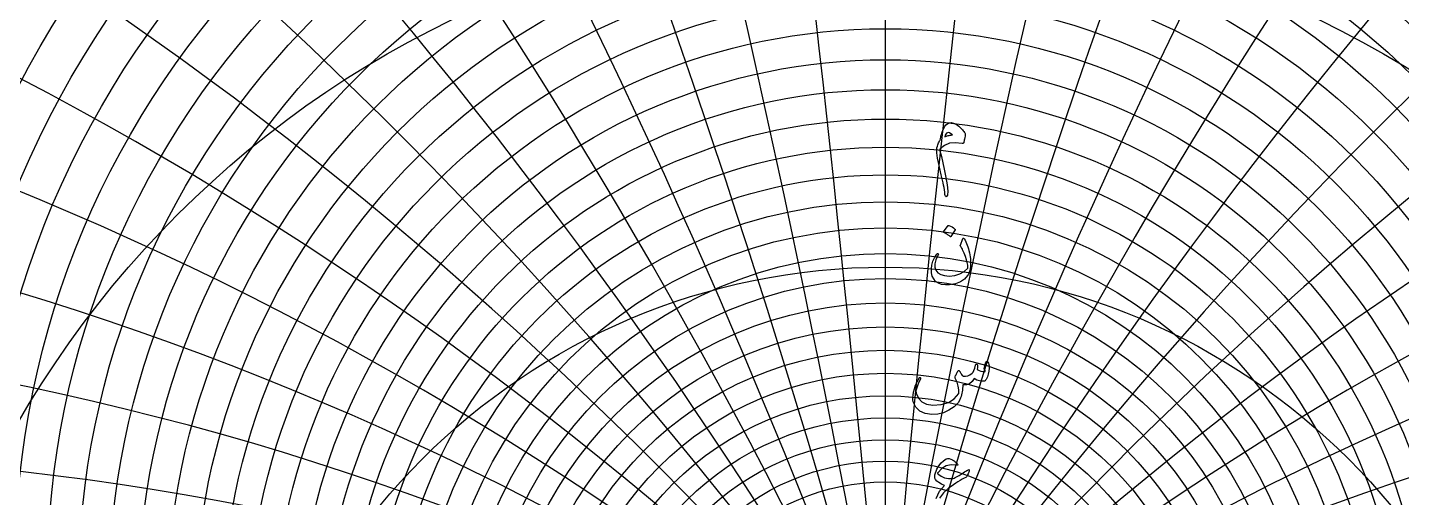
# Model space of a CAD drawing. Header units: millimetres. Extents: x -128 to 128, y -128 to 131.
# Drawn here: x -70.7 to 42.5, y 35 to 73.7 of the extents above; entities that cross this region are included whole.
import ezdxf

# ---------------------------------------------------------------- set-up
doc = ezdxf.new("R2010")
doc.units = ezdxf.units.MM
for name, color, linetype in [('CUT_OUTER', 1, 'Continuous'), ('ENGRAVE', 7, 'Continuous'), ('ENGRAVE_FINE', 8, 'Continuous'), ('TEXT', 5, 'Continuous')]:
    doc.layers.add(name, color=color, linetype=linetype)

msp = doc.modelspace()

# ---------------------------------------------------------------- linework, layer by layer
at = {"layer": 'CUT_OUTER'}
for start, end in [(92.1944, 185.9767), (185.9764, 87.8052)]:
    msp.add_arc((0, 0), 127.95, start, end, dxfattribs=at)
at = {"layer": 'ENGRAVE'}
msp.add_lwpolyline([(0, -126), (0, 126)], dxfattribs=at)
for centre, radius in [((0, 0), 126), ((0, 35.86), 89.94), ((0, 30.15), 74.47), ((0, 26.12), 61.56), ((0, 0), 82.48), ((0, 23.21), 50.41), ((0, 21.08), 40.51), ((0, 0), 53.99), ((0, 19.54), 31.5), ((0, 18.44), 23.13)]:
    msp.add_circle(centre, radius, dxfattribs=at)
at = {"layer": 'ENGRAVE_FINE'}
for centre, radius in [((0, 34.55), 86.59), ((0, 33.33), 83.38), ((0, 32.19), 80.29), ((0, 31.14), 77.33), ((0, 29.23), 71.71), ((0, 28.38), 69.05), ((0, 27.57), 66.47), ((0, 26.82), 63.98), ((0, 25.46), 59.2), ((0, 24.84), 56.92), ((0, 24.26), 54.69), ((0, 23.72), 52.52), ((0, 22.73), 48.34), ((0, 22.28), 46.32), ((0, 21.85), 44.34), ((0, 21.46), 42.4), ((0, 20.73), 38.64), ((0, 20.41), 36.81), ((0, 20.1), 35.01), ((0, 19.81), 33.24), ((0, 19.29), 29.78), ((0, 19.05), 28.09), ((0, 18.84), 26.41), ((0, 18.63), 24.76), ((0, 18.27), 21.51), ((0, 18.11), 19.91), ((0, 17.97), 18.33)]:
    msp.add_circle(centre, radius, dxfattribs=at)
for centre, radius, start, end in [((-2364.22, -189.69), 2373.25, 3.27933, 7.61986), ((-2364.22, -189.69), 2373.25, 3.27933, 7.61986), ((2364.22, -189.69), 2373.25, 172.38014, 176.72067), ((2364.22, -189.69), 2373.25, 172.38014, 176.72067), ((-1173.06, -189.69), 1191.16, 6.56579, 15.20157), ((-1173.06, -189.69), 1191.16, 6.56579, 15.20157), ((1173.06, -189.69), 1191.16, 164.79843, 173.43421), ((1173.06, -189.69), 1191.16, 164.79843, 173.43421), ((-771.95, -189.69), 799.18, 9.86653, 22.70838), ((-771.95, -189.69), 799.18, 9.86653, 22.70838), ((771.95, -189.69), 799.18, 157.29162, 170.13347), ((771.95, -189.69), 799.18, 157.29162, 170.13347), ((-568.3, -189.69), 604.77, 13.18881, 30.10626), ((-568.3, -189.69), 604.77, 13.18881, 30.10626), ((568.3, -189.69), 604.77, 149.89374, 166.81119), ((568.3, -189.69), 604.77, 149.89374, 166.81119), ((-443.58, -189.69), 489.43, 16.54, 37.365), ((-443.58, -189.69), 489.43, 16.54, 37.365), ((443.58, -189.69), 489.43, 142.635, 163.46), ((443.58, -189.69), 489.43, 142.635, 163.46), ((-358.26, -189.69), 413.69, 19.9276, 44.4587), ((-358.26, -189.69), 413.69, 19.9276, 44.4587), ((358.26, -189.69), 413.69, 135.5413, 160.0724), ((358.26, -189.69), 413.69, 135.5413, 160.0724), ((-295.4, -189.69), 360.62, 23.3592, 51.3668), ((-295.4, -189.69), 360.62, 23.3592, 51.3668), ((295.4, -189.69), 360.62, 128.6332, 156.6408), ((295.4, -189.69), 360.62, 128.6332, 156.6408), ((-246.51, -189.69), 321.79, 26.8429, 58.0734), ((-246.51, -189.69), 321.79, 26.8429, 58.0734), ((246.51, -189.69), 321.79, 121.9266, 153.1571), ((246.51, -189.69), 321.79, 121.9266, 153.1571), ((-206.84, -189.69), 292.52, 30.3868, 64.5678), ((-206.84, -189.69), 292.52, 30.3868, 64.5678), ((206.84, -189.69), 292.52, 115.4322, 149.6132), ((206.84, -189.69), 292.52, 115.4322, 149.6132), ((-173.56, -189.69), 270.01, 33.9994, 70.8437), ((-173.56, -189.69), 270.01, 33.9994, 70.8437), ((173.56, -189.69), 270.01, 109.1563, 146.0006), ((173.56, -189.69), 270.01, 109.1563, 146.0006), ((-144.83, -189.69), 252.51, 37.6894, 76.8989), ((-144.83, -189.69), 252.51, 37.6894, 76.8989), ((144.83, -189.69), 252.51, 103.1011, 142.3106), ((144.83, -189.69), 252.51, 103.1011, 142.3106), ((-119.42, -189.69), 238.84, 41.4661, 82.7346), ((-119.42, -189.69), 238.84, 41.4661, 82.7346), ((119.42, -189.69), 238.84, 97.2654, 138.5339), ((119.42, -189.69), 238.84, 97.2654, 138.5339), ((-96.45, -189.69), 228.23, 45.3388, 88.355), ((-96.45, -189.69), 228.23, 45.3388, 88.355), ((96.45, -189.69), 228.23, 91.645, 134.6612), ((96.45, -189.69), 228.23, 91.645, 134.6612)]:
    msp.add_arc(centre, radius, start, end, dxfattribs=at)
at = {"layer": 'TEXT'}
for points in [[(4.51, 64.45), (4.53, 64.57), (4.56, 64.69), (4.58, 64.8), (4.61, 64.91), (4.65, 65.03), (4.68, 65.14), (4.73, 65.25), (4.78, 65.35), (4.88, 65.55), (4.99, 65.7), (5.11, 65.8), (5.23, 65.87), (5.41, 65.9), (5.6, 65.86), (5.82, 65.76), (6.05, 65.59), (6.12, 65.53), (6.18, 65.47), (6.24, 65.41), (6.3, 65.35), (6.36, 65.29), (6.41, 65.23), (6.47, 65.16), (6.53, 65.09), (6.55, 65.05), (6.57, 65.01), (6.58, 64.98), (6.58, 64.94), (6.56, 64.79), (6.54, 64.66), (6.51, 64.54), (6.5, 64.44), (6.48, 64.36), (6.47, 64.3), (6.45, 64.25), (6.45, 64.22), (6.42, 64.19), (6.4, 64.17), (6.36, 64.16), (6.32, 64.16), (5.76, 64.24), (5.27, 64.2), (4.86, 64.02), (4.51, 63.73), (4.49, 63.69), (4.48, 63.66), (4.47, 63.62), (4.48, 63.58), (4.61, 63.09), (4.73, 62.59), (4.85, 62.06), (4.96, 61.51), (5.08, 60.77), (5.14, 60.24), (5.11, 59.91), (5.02, 59.79), (4.98, 59.8), (4.94, 59.84), (4.92, 59.9), (4.91, 59.98), (4.89, 60.16), (4.86, 60.35), (4.83, 60.54), (4.8, 60.74), (4.76, 60.94), (4.71, 61.16), (4.66, 61.38), (4.6, 61.6), (4.42, 62.36), (4.29, 62.96), (4.23, 63.4), (4.23, 63.68), (4.25, 63.82), (4.28, 63.94), (4.31, 64.05), (4.34, 64.15), (4.38, 64.24), (4.42, 64.32), (4.47, 64.39), (4.51, 64.45)], [(4.89, 64.72), (4.96, 64.75), (5.03, 64.78), (5.1, 64.8), (5.18, 64.82), (5.26, 64.84), (5.35, 64.86), (5.43, 64.87), (5.52, 64.88), (5.4, 64.98), (5.29, 65.04), (5.2, 65.07), (5.12, 65.06), (5.04, 65.02), (4.97, 64.95), (4.92, 64.85), (4.89, 64.72)], [(5.16, 57.42), (5.17, 57.43), (5.18, 57.43), (5.2, 57.43), (5.22, 57.43), (5.36, 57.37), (5.49, 57.3), (5.62, 57.22), (5.73, 57.13), (5.75, 57.11), (5.75, 57.1), (5.75, 57.08), (5.74, 57.07), (5.4, 56.52), (5.39, 56.5), (5.37, 56.5), (5.35, 56.51), (5.33, 56.52), (5.31, 56.54), (5.27, 56.56), (5.23, 56.59), (5.17, 56.63), (5.11, 56.67), (5.02, 56.72), (4.93, 56.78), (4.82, 56.84), (4.8, 56.85), (4.8, 56.86), (4.8, 56.88), (4.8, 56.89)], [(6.5, 56.33), (6.56, 56.21), (6.62, 56.08), (6.68, 55.94), (6.74, 55.81), (6.79, 55.66), (6.84, 55.51), (6.88, 55.35), (6.92, 55.18), (6.96, 55.01), (6.99, 54.85), (7.01, 54.69), (7.02, 54.52), (7.02, 54.36), (7.02, 54.2), (7, 54.04), (6.98, 53.88), (6.95, 53.71), (6.9, 53.56), (6.84, 53.42), (6.76, 53.29), (6.51, 52.99), (6.19, 52.77), (5.78, 52.61), (5.29, 52.52), (4.94, 52.52), (4.63, 52.56), (4.37, 52.66), (4.14, 52.82), (3.98, 53.02), (3.86, 53.26), (3.8, 53.53), (3.79, 53.84), (3.83, 54.16), (3.92, 54.47), (4.05, 54.77), (4.23, 55.06), (4.26, 55.09), (4.29, 55.11), (4.31, 55.11), (4.34, 55.1), (4.36, 55.08), (4.37, 55.05), (4.36, 55.01), (4.33, 54.96), (4.15, 54.6), (4.06, 54.27), (4.07, 53.98), (4.16, 53.73), (4.33, 53.53), (4.57, 53.38), (4.88, 53.29), (5.25, 53.26), (5.71, 53.31), (6.12, 53.43), (6.48, 53.63), (6.79, 53.9), (6.79, 53.91), (6.8, 53.92), (6.8, 53.94), (6.8, 53.96), (6.79, 54.14), (6.75, 54.36), (6.69, 54.6), (6.59, 54.87), (6.54, 55.01), (6.49, 55.13), (6.44, 55.25), (6.39, 55.36), (6.34, 55.46), (6.29, 55.54), (6.25, 55.62), (6.21, 55.69), (6.18, 55.72), (6.17, 55.76), (6.17, 55.79), (6.18, 55.81), (6.39, 56.35), (6.41, 56.38), (6.44, 56.39), (6.47, 56.37), (6.5, 56.33)], [(8.28, 46.16), (8.29, 46.19), (8.31, 46.21), (8.33, 46.23), (8.35, 46.23), (8.38, 46.23), (8.41, 46.22), (8.43, 46.2), (8.45, 46.17), (8.49, 46.08), (8.52, 45.97), (8.54, 45.83), (8.54, 45.68), (8.53, 45.42), (8.48, 45.18), (8.4, 44.95), (8.29, 44.73), (8.25, 44.68), (8.21, 44.64), (8.16, 44.61), (8.11, 44.6), (7.94, 44.59), (7.75, 44.62), (7.54, 44.69), (7.32, 44.81), (7.14, 44.56), (6.92, 44.39), (6.67, 44.3), (6.39, 44.31), (6.38, 44.15), (6.36, 44.01), (6.35, 43.86), (6.33, 43.73), (6.3, 43.6), (6.27, 43.47), (6.24, 43.35), (6.2, 43.23), (6.11, 43.02), (5.99, 42.82), (5.84, 42.64), (5.66, 42.48), (5.24, 42.2), (4.79, 42), (4.32, 41.88), (3.83, 41.85), (3.27, 41.93), (2.83, 42.13), (2.5, 42.45), (2.29, 42.89), (2.27, 43.05), (2.26, 43.24), (2.28, 43.46), (2.32, 43.7), (2.39, 43.97), (2.49, 44.26), (2.61, 44.55), (2.77, 44.85), (2.78, 44.87), (2.79, 44.88), (2.81, 44.89), (2.83, 44.89), (2.85, 44.89), (2.87, 44.89), (2.88, 44.88), (2.9, 44.87), (2.9, 44.85), (2.91, 44.83), (2.9, 44.81), (2.9, 44.79), (2.7, 44.38), (2.58, 44.05), (2.52, 43.79), (2.53, 43.6), (2.72, 43.19), (3, 42.89), (3.4, 42.7), (3.9, 42.62), (4.6, 42.67), (5.19, 42.84), (5.67, 43.15), (6.05, 43.59), (6.04, 43.89), (6, 44.19), (5.9, 44.52), (5.76, 44.86), (5.75, 44.89), (5.74, 44.92), (5.73, 44.95), (5.74, 44.97), (5.78, 45.06), (5.82, 45.13), (5.85, 45.2), (5.89, 45.27), (5.92, 45.33), (5.95, 45.38), (5.98, 45.43), (6, 45.47), (6.02, 45.48), (6.03, 45.49), (6.05, 45.49), (6.07, 45.47), (6.08, 45.46), (6.09, 45.45), (6.11, 45.43), (6.13, 45.4), (6.15, 45.37), (6.17, 45.33), (6.2, 45.29), (6.23, 45.24), (6.28, 45.15), (6.33, 45.08), (6.37, 45.04), (6.4, 45.02), (6.59, 45.01), (6.78, 45.04), (6.97, 45.12), (7.16, 45.25), (7.22, 45.34), (7.29, 45.47), (7.36, 45.67), (7.42, 45.92), (7.43, 45.94), (7.44, 45.96), (7.46, 45.98), (7.48, 45.99), (7.5, 46), (7.52, 46), (7.54, 46), (7.56, 45.99), (7.59, 45.94), (7.6, 45.86), (7.59, 45.73), (7.57, 45.57), (7.72, 45.48), (7.87, 45.42), (8.04, 45.39), (8.22, 45.4), (8.21, 45.45), (8.21, 45.49), (8.2, 45.52), (8.18, 45.55), (8.16, 45.57), (8.15, 45.59), (8.15, 45.61), (8.15, 45.63)]]:
    msp.add_lwpolyline(points, close=True, dxfattribs=at)
msp.add_lwpolyline([(4.18, 34.94), (4.47, 35.53), (4.88, 36.02), (4.62, 36.13), (4.4, 36.25), (4.24, 36.37), (4.12, 36.5), (4.09, 36.55), (4.07, 36.6), (4.06, 36.66), (4.06, 36.72), (4.08, 36.89), (4.12, 37.05), (4.17, 37.2), (4.24, 37.34), (4.41, 37.63), (4.6, 37.87), (4.8, 38.05), (5.02, 38.19), (5.02, 38.19), (5.13, 38.22), (5.25, 38.22), (5.39, 38.18), (5.53, 38.11), (5.6, 38.07), (5.67, 38.03), (5.73, 37.98), (5.79, 37.94), (5.84, 37.89), (5.88, 37.85), (5.92, 37.8), (5.95, 37.76), (5.97, 37.72), (5.96, 37.69), (5.93, 37.68), (5.86, 37.69), (5.42, 37.72), (5.02, 37.62), (4.65, 37.4), (4.31, 37.06), (4.3, 37.04), (4.3, 37.02), (4.31, 36.99), (4.33, 36.97), (4.6, 36.77), (4.88, 36.64), (5.19, 36.57), (5.52, 36.58), (5.58, 36.59), (5.66, 36.62), (5.75, 36.66), (5.86, 36.72), (6.07, 36.84), (6.25, 36.95), (6.4, 37.05), (6.53, 37.13), (6.64, 37.19), (6.72, 37.24), (6.79, 37.28), (6.82, 37.3), (6.88, 37.32), (6.9, 37.3), (6.91, 37.26), (6.89, 37.18), (6.81, 36.97), (6.74, 36.82), (6.68, 36.72), (6.63, 36.67), (6.48, 36.6), (6.33, 36.52), (6.16, 36.42), (5.98, 36.32), (5.8, 36.2), (5.61, 36.07), (5.41, 35.93), (5.2, 35.78), (4.78, 35.41), (4.46, 34.97)], dxfattribs=at)

doc.saveas('drawing.dxf')
